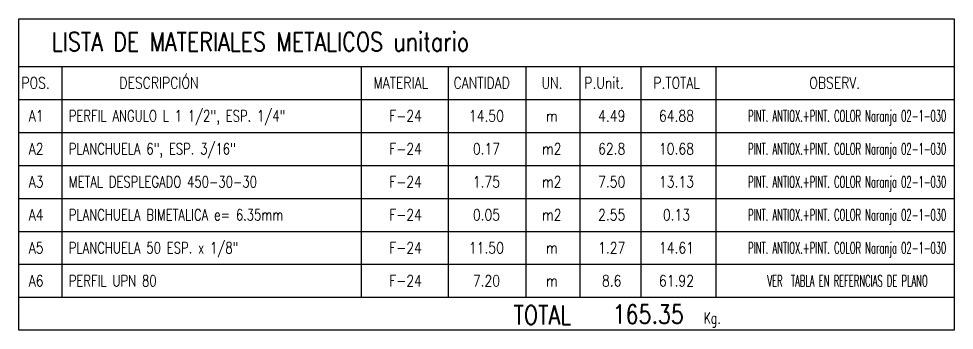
# Model space of a CAD drawing. Header units: millimetres. Extents: x 19346 to 58600, y -38600 to -1302.
# Drawn here: x 29217 to 37893, y -4871 to -1978 of the extents above; entities that cross this region are included whole.
import ezdxf
from ezdxf.enums import TextEntityAlignment as Align

# ---------------------------------------------------------------- set-up
doc = ezdxf.new("R2010")
doc.units = ezdxf.units.MM
doc.layers.add('AR_PLANILLAS', color=1, linetype='CONTINUOUS')
doc.layers.add('G-TEXTO TITULO', color=4, linetype='CONTINUOUS')
doc.styles.add('2RS', font='romans.shx', dxfattribs={"height": 2})
doc.styles.add('TEXTOS', font='romans.shx', dxfattribs={"width": 0.75})

msp = doc.modelspace()

# ---------------------------------------------------------------- linework, layer by layer
at = {"layer": 'AR_PLANILLAS', "color": 2}
for p, q in [((29217, -1978.2), (37892.7, -1978.2)), ((29217, -4871.2), (29217, -1978.2)), ((37892.7, -1978.2), (37892.7, -4871.2)), ((29217, -4565), (37892.7, -4565)), ((37892.7, -4871.2), (29217, -4871.2))]:
    msp.add_line(p, q, dxfattribs=at)
at = {"layer": 'AR_PLANILLAS'}
for p, q in [((29217, -2421.2), (37892.7, -2421.2)), ((29617, -2421.2), (29617, -4565)), ((32393.9, -2421.2), (32393.9, -4565)), ((33199.5, -2421.2), (33199.5, -4565)), ((33920.5, -2421.2), (33920.5, -4565)), ((34420.5, -2421.2), (34420.5, -4565)), ((34985.2, -2421.2), (34985.2, -4565)), ((35682.2, -2421.2), (35682.2, -4565)), ((29217, -2727.5), (37892.7, -2727.5)), ((29217, -3033.7), (37892.7, -3033.7)), ((29217, -3340), (37892.7, -3340)), ((29217, -3646.2), (37892.7, -3646.2)), ((29217, -3952.5), (37892.7, -3952.5)), ((29217, -4258.7), (37892.7, -4258.7)), ((29217, -4565), (37892.7, -4565))]:
    msp.add_line(p, q, dxfattribs=at)

# ---------------------------------------------------------------- texts
at = {"layer": 'AR_PLANILLAS', "color": 2, "style": 'TEXTOS', "width": 0.8}
for s, p in [('DESCRIPCIÓN', (30517.7, -2574.4)), ('A1', (29378.8, -2880.6)), ('F-24', (32804.3, -2880.6)), ('14.50', (33554.2, -2880.6)), ('4.49', (34715.9, -2880.6)), ('64.88', (35316.5, -2880.6)), ('m', (34160.3, -2880.6)), ('A2', (29378.8, -3186.9)), ('F-24', (32804.3, -3186.9)), ('0.17', (33554.2, -3186.9)), ('m2', (34160.3, -3186.9)), ('62.8', (34715.9, -3186.9)), ('10.68', (35316.5, -3186.9)), ('A3', (29378.8, -3493.1)), ('F-24', (32804.3, -3493.1)), ('1.75', (33554.2, -3493.1)), ('m2', (34160.3, -3493.1)), ('7.50', (34715.9, -3493.1)), ('13.13', (35316.5, -3493.1)), ('A4', (29378.8, -3799.4)), ('F-24', (32804.3, -3799.4)), ('0.05', (33554.2, -3799.4)), ('m2', (34160.3, -3799.4)), ('2.55', (34715.9, -3799.4)), ('0.13', (35316.5, -3799.4)), ('A5', (29378.8, -4105.6)), ('F-24', (32804.3, -4105.6)), ('11.50', (33554.2, -4105.6)), ('1.27', (34715.9, -4105.6)), ('14.61', (35316.5, -4105.6)), ('m', (34160.3, -4105.6)), ('A6', (29378.8, -4411.9)), ('F-24', (32804.3, -4411.9)), ('7.20', (33554.2, -4411.9)), ('m', (34160.3, -4411.9)), ('8.6', (34715.9, -4411.9)), ('61.92', (35316.5, -4411.9))]:
    msp.add_text(s, height=105, dxfattribs=at).set_placement(p, align=Align.MIDDLE_CENTER)
at = {"layer": 'AR_PLANILLAS', "color": 2, "style": 'TEXTOS'}
for s, width, p in [('POS.', 0.8, (29242.2, -2574.4)), ('MATERIAL', 0.8, (32507, -2574.4)), ('CANTIDAD', 0.8, (33249.4, -2574.4)), ('UN.', 0.8, (34065, -2574.4)), ('P.Unit.', 0.8, (34461.9, -2574.4)), ('P.TOTAL', 0.8, (35102.3, -2574.4)), ('OBSERV.', 0.8, (36548.6, -2574.4)), ('PERFIL ANGULO L 1 1/2", ESP. 1/4" ', 0.75, (29681.8, -2880.6)), ('PLANCHUELA 6", ESP. 3/16" ', 0.75, (29681.8, -3186.9)), ('METAL DESPLEGADO 450-30-30 ', 0.75, (29681.8, -3493.1)), ('PLANCHUELA BIMETALICA e= 6.35mm', 0.75, (29681.8, -3799.4)), ('PLANCHUELA 50 ESP. x 1/8" ', 0.75, (29681.8, -4105.6)), ('PERFIL UPN 80', 0.75, (29681.8, -4411.9))]:
    msp.add_text(s, height=105, dxfattribs=dict(at, width=width)).set_placement(p, align=Align.MIDDLE_LEFT)
at = {"layer": 'AR_PLANILLAS', "color": 2, "style": 'TEXTOS', "width": 0.54}
for s, p in [('PINT. ANTIOX.+PINT. COLOR Naranja 02-1-030', (37818, -2881.5)), ('PINT. ANTIOX.+PINT. COLOR Naranja 02-1-030', (37818, -3187.8)), ('PINT. ANTIOX.+PINT. COLOR Naranja 02-1-030', (37818, -3494)), ('PINT. ANTIOX.+PINT. COLOR Naranja 02-1-030', (37818, -3800.3)), ('PINT. ANTIOX.+PINT. COLOR Naranja 02-1-030', (37818, -4106.5)), ('VER  TABLA EN REFERNCIAS DE PLANO', (37646.5, -4412.8))]:
    msp.add_text(s, height=105, dxfattribs=at).set_placement(p, align=Align.MIDDLE_RIGHT)
at = {"layer": 'AR_PLANILLAS', "color": 2, "style": 'TEXTOS', "width": 0.7}
msp.add_text('Kg.', height=105, dxfattribs=at).set_placement((35569.4, -4809.5))
at = {"layer": 'G-TEXTO TITULO', "style": '2RS', "width": 0.8}
msp.add_text('LISTA DE MATERIALES METALICOS unitario', height=175, dxfattribs=at).set_placement((31458.1, -2192.6), align=Align.MIDDLE_CENTER)
for s, p in [('TOTAL', (33805.5, -4817.3)), ('165.35', (34724.9, -4809.5))]:
    msp.add_text(s, height=175, dxfattribs=at).set_placement(p)

doc.saveas('drawing.dxf')
